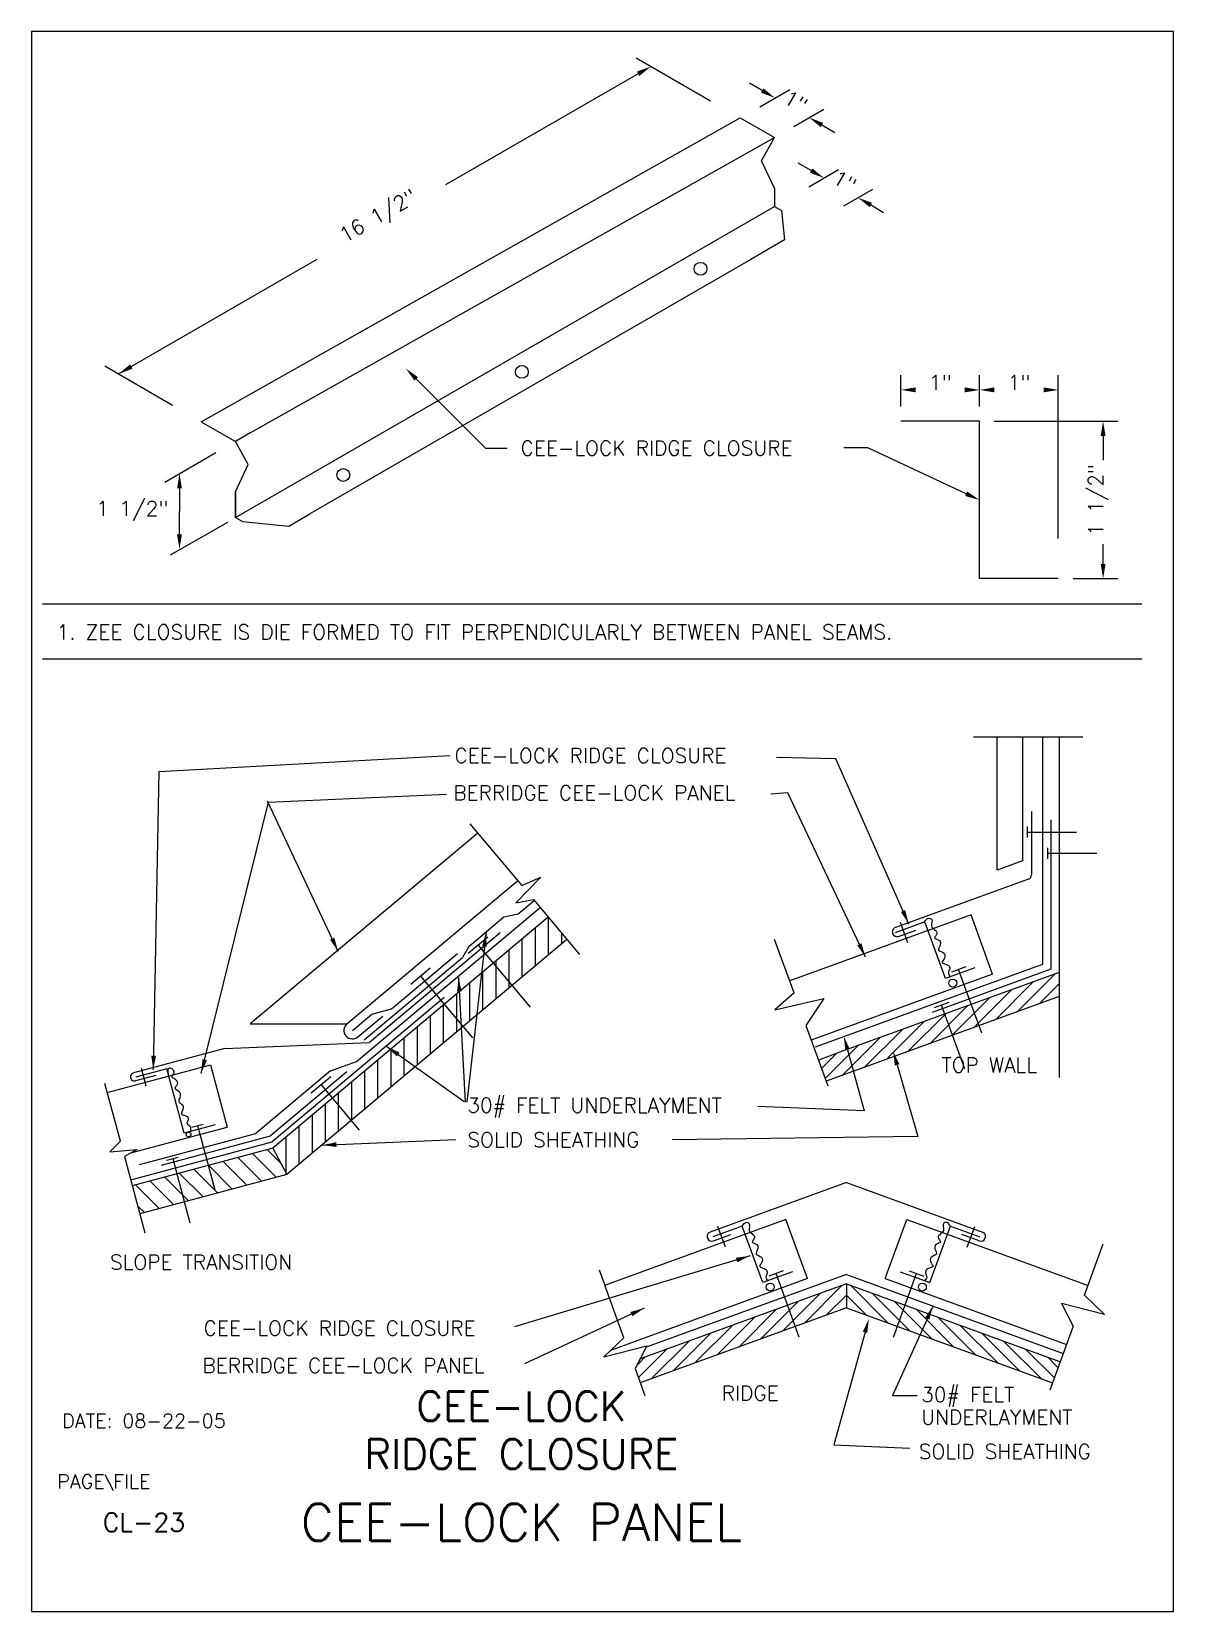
# Model space of a CAD drawing. Extents: x 2 to 31, y 0.9 to 41.1.
import ezdxf
from ezdxf.enums import TextEntityAlignment as Align

# ---------------------------------------------------------------- set-up
doc = ezdxf.new("R2010")
doc.units = 0
doc.header["$MEASUREMENT"] = 0
doc.layers.get('0').update_dxf_attribs({"linetype": 'CONTINUOUS'})
for name, color, linetype in [('BORDER', 7, 'CONTINUOUS'), ('CMP-FLSH', 7, 'CONTINUOUS'), ('DIM-TXT', 7, 'CONTINUOUS'), ('STRCTR', 7, 'CONTINUOUS')]:
    doc.layers.add(name, color=color, linetype=linetype)
doc.styles.add('ROMANS', font='romans', dxfattribs={"height": 0.375})
doc.dimstyles.get("Standard").update_dxf_attribs({"dimtxt": 0.18, "dimasz": 0.18, "dimexe": 0.18, "dimexo": 0.0625, "dimgap": 0.09, "dimtad": 0, "dimtih": 1, "dimtoh": 1, "dimdec": 4, "dimzin": 0, "dimtxsty": 'STANDARD', "dimcen": 0.09, "dimazin": 3, "dimtfac": 1, "dimtdec": 4, "dimtofl": 0, "dimtmove": 0, "dimatfit": 3, "dimtolj": 1, "dimtzin": 0})

# ---------------------------------------------------------------- blocks, each defined once
blk = doc.blocks.new('*X7')
at = {"color": 0, "linetype": 'CONTINUOUS'}
for p, q in [((17.875, 48.409), (17.875, 49.584)), ((18.281, 48.75), (18.281, 49.907)), ((17.469, 48.068), (17.469, 49.243)), ((18.688, 49.091), (18.688, 49.423)), ((16.656, 47.387), (16.656, 48.561)), ((17.062, 47.727), (17.062, 48.902)), ((16.25, 47.046), (16.25, 48.221)), ((15.438, 46.364), (15.438, 47.539)), ((15.844, 46.705), (15.844, 47.88)), ((15.031, 46.023), (15.031, 47.198)), ((14.219, 45.341), (14.219, 46.516)), ((14.625, 45.682), (14.625, 46.857)), ((13.812, 45), (13.812, 46.175)), ((13.406, 44.659), (13.406, 45.834)), ((12.594, 43.978), (12.594, 45.153)), ((13, 44.319), (13, 45.493)), ((12.188, 43.637), (12.188, 44.812)), ((11.375, 42.955), (11.375, 44.13)), ((11.781, 43.296), (11.781, 44.471)), ((10.969, 42.614), (10.969, 43.789)), ((10.156, 41.978), (10.156, 43.107)), ((10.562, 42.273), (10.562, 43.448)), ((9.75, 42.759), (9.75, 42.766))]:
    blk.add_line(p, q, dxfattribs=at)
blk = doc.blocks.new('*X8')
at = {"color": 0, "linetype": 'CONTINUOUS'}
for p, q in [((9.848, 41.859), (9.113, 42.594)), ((9.997, 42.285), (9.566, 42.716)), ((8.035, 41.374), (7.301, 42.109)), ((8.489, 41.495), (7.754, 42.23)), ((8.942, 41.616), (8.207, 42.351)), ((9.395, 41.738), (8.66, 42.473)), ((6.223, 40.888), (5.488, 41.623)), ((6.676, 41.009), (5.941, 41.744)), ((7.129, 41.131), (6.394, 41.866)), ((7.582, 41.252), (6.847, 41.987)), ((5.77, 40.767), (5.557, 40.979))]:
    blk.add_line(p, q, dxfattribs=at)

msp = doc.modelspace()

# ---------------------------------------------------------------- hatches: boundary and pattern name
h = msp.add_hatch()
h.set_pattern_fill('ANSI31', color=1, scale=2, style=0)
h.set_pattern_definition([(135, (33.3696, -2.10412), (0.1767767, 0.1767767), [])])
h.paths.add_polyline_path([(22.651, 8.644), (27.891, 6.737), (28.088, 7.277), (22.651, 9.256)])

# ---------------------------------------------------------------- linework, layer by layer
for p, q in [((20.499, 37.799), (20.822, 38.388)), ((20.822, 37.101), (20.499, 37.799)), ((7.128, 28.732), (20.822, 36.638)), ((21.002, 36.534), (21.082, 35.788)), ((7.452, 30.08), (7.128, 30.669)), ((7.128, 29.382), (7.452, 30.08)), ((7.128, 28.732), (7.128, 29.382)), ((7.128, 28.732), (7.128, 29.382)), ((7.308, 28.628), (8.484, 28.514))]:
    msp.add_line(p, q)
at = {"color": 1}
for p, q in [((27.246, 20.88), (27.246, 20.597)), ((27.246, 20.738), (28.5, 20.738)), ((27.761, 20.339), (27.761, 20.056)), ((27.761, 20.198), (29.015, 20.198)), ((27.372, 17.275), (21.858, 15.268)), ((28.06, 17.169), (22.623, 15.191)), ((27.846, 17.25), (24.83, 16.152)), ((26.439, 15.967), (27.401, 16.929)), ((26.995, 16.169), (27.957, 17.132)), ((27.55, 16.372), (28.06, 16.882)), ((28.06, 17.169), (28.06, 16.557)), ((28.06, 17.169), (28.06, 16.557)), ((28.06, 16.557), (22.82, 14.65)), ((25.327, 15.562), (26.289, 16.525)), ((25.883, 15.765), (26.845, 16.727)), ((28.06, 16.557), (28.06, 14.5)), ((24.215, 15.158), (25.177, 16.12)), ((24.771, 15.36), (25.733, 16.322)), ((23.103, 14.753), (24.066, 15.715)), ((23.659, 14.956), (24.622, 15.918)), ((22.117, 14.474), (22.954, 15.311)), ((22.548, 14.551), (23.51, 15.513)), ((22.022, 14.733), (22.398, 15.108)), ((22.651, 9.256), (17.414, 7.35)), ((22.651, 9.494), (17.565, 7.643)), ((22.651, 9.494), (28.164, 7.487)), ((22.651, 9.256), (28.088, 7.277)), ((22.651, 9.256), (22.651, 8.644)), ((22.651, 9.256), (22.651, 8.644)), ((21.029, 8.054), (21.991, 9.016)), ((21.585, 8.256), (22.547, 9.218)), ((22.141, 8.458), (22.651, 8.968)), ((22.651, 8.644), (17.41, 6.737)), ((19.917, 7.649), (20.879, 8.611)), ((20.473, 7.851), (21.435, 8.814)), ((22.651, 8.644), (27.891, 6.737)), ((18.805, 7.244), (19.768, 8.207)), ((19.361, 7.447), (20.324, 8.409)), ((17.694, 6.84), (18.656, 7.802)), ((18.249, 7.042), (19.212, 8.004)), ((17.325, 7.178), (17.544, 7.397)), ((17.364, 6.864), (18.1, 7.6))]:
    msp.add_line(p, q, dxfattribs=at)
at = {"color": 5}
msp.add_lwpolyline([(1.951, 0.93), (30.96, 0.93), (30.96, 41.084), (1.951, 41.084)], close=True, dxfattribs=at)
at = {"color": 3}
for points in [[(22.682, 15.203), (23.102, 13.653), (20.404, 13.76)], [(23.941, 14.823), (24.465, 13.002), (18.228, 12.913)], [(23.126, 8.024), (22.332, 5.166), (24.262, 5.077)]]:
    msp.add_lwpolyline(points, dxfattribs=at)
for centre in [(18.946, 35.055), (14.408, 32.435), (9.871, 29.815)]:
    msp.add_circle(centre, 0.163)
at = {"color": 1}
for centre, radius in [((25.356, 16.901), 0.101), ((5.938, 13.053), 0.06), ((20.719, 9.173), 0.101), ((24.582, 9.173), 0.101)]:
    msp.add_circle(centre, radius, dxfattribs=at)
msp.add_arc((5.707, 13.173), 0.293, 353.8437, 19.8524, dxfattribs=at)
for points in [[(24.64, 18.453), (24.749, 18.549), (24.811, 18.528), (24.818, 18.343), (24.914, 18.234), (24.955, 18.165), (24.893, 18.049), (25.017, 17.98), (25.037, 17.877), (24.996, 17.74), (25.133, 17.658), (25.133, 17.514), (25.085, 17.425), (25.243, 17.35), (25.277, 17.268), (25.243, 17.151), (25.305, 17.062)], [(5.426, 14.582), (5.453, 14.749), (5.529, 14.708), (5.555, 14.59), (5.51, 14.522), (5.59, 14.465), (5.654, 14.358), (5.639, 14.298), (5.59, 14.226), (5.711, 14.134), (5.726, 14.059), (5.704, 13.949), (5.688, 13.895), (5.791, 13.801), (5.802, 13.721), (5.768, 13.561), (5.878, 13.527), (5.928, 13.421), (5.897, 13.353), (5.973, 13.269)], [(20.003, 10.724), (20.113, 10.82), (20.174, 10.8), (20.181, 10.615), (20.277, 10.505), (20.318, 10.437), (20.257, 10.32), (20.38, 10.252), (20.401, 10.149), (20.36, 10.012), (20.497, 9.93), (20.497, 9.786), (20.449, 9.697), (20.606, 9.622), (20.641, 9.539), (20.606, 9.423), (20.668, 9.334)], [(25.298, 10.724), (25.189, 10.82), (25.127, 10.8), (25.12, 10.615), (25.024, 10.505), (24.983, 10.437), (25.045, 10.32), (24.921, 10.252), (24.901, 10.149), (24.942, 10.012), (24.805, 9.93), (24.805, 9.786), (24.853, 9.697), (24.695, 9.622), (24.661, 9.539), (24.695, 9.423), (24.633, 9.334)]]:
    msp.add_spline(points, degree=3, dxfattribs=at)
at = {"color": 3}
for points in [[(22.624, 15.188), (22.587, 15.551), (22.739, 15.219)], [(23.883, 14.806), (23.841, 15.169), (23.998, 14.839)], [(23.069, 8.04), (23.223, 8.371), (23.184, 8.008)]]:
    msp.add_solid(points, dxfattribs=at)
at = {"layer": 'BORDER', "color": 5, "linetype": 'CONTINUOUS'}
for p, q in [((2.227, 26.539), (30.161, 26.539)), ((2.227, 25.145), (30.161, 25.145))]:
    msp.add_line(p, q, dxfattribs=at)
at = {"layer": 'CMP-FLSH', "color": 1, "linetype": 'CONTINUOUS'}
for p, q in [((6.262, 31.169), (19.956, 38.888)), ((19.956, 38.888), (20.822, 38.388)), ((7.507, 30.888), (20.822, 38.388)), ((20.822, 37.101), (20.822, 36.638)), ((20.822, 36.638), (21.002, 36.534)), ((21.082, 35.788), (20.227, 35.294)), ((20.227, 35.294), (9.023, 28.825)), ((6.262, 31.169), (7.128, 30.669)), ((26.036, 31.179), (24.036, 31.179)), ((26.036, 27.179), (26.036, 31.179)), ((7.507, 30.888), (7.128, 30.669)), ((7.128, 29.382), (7.128, 28.732)), ((7.128, 29.382), (7.128, 28.732)), ((7.128, 28.732), (7.308, 28.628)), ((8.484, 28.514), (8.675, 28.625)), ((8.675, 28.625), (9.023, 28.825)), ((28.036, 27.179), (26.036, 27.179)), ((25.88, 23.159), (28.658, 23.159)), ((26.483, 19.774), (26.483, 23.159)), ((27.127, 23.159), (27.127, 20.009)), ((27.637, 23.159), (27.637, 17.371)), ((28.06, 23.159), (28.06, 17.169)), ((27.356, 21.264), (27.356, 19.656)), ((27.846, 21.053), (27.846, 17.25)), ((13.285, 20.712), (7.508, 15.864)), ((27.127, 20.009), (26.483, 19.774)), ((9.963, 15.864), (14.299, 19.503)), ((27.277, 19.543), (23.898, 18.313)), ((14.311, 18.656), (14.721, 19)), ((10.207, 14.908), (14.871, 18.821)), ((13.058, 17.833), (13.951, 18.582)), ((13.951, 18.582), (14.311, 18.656)), ((25.819, 18.632), (21.213, 16.956)), ((26.366, 17.129), (25.819, 18.632)), ((13.859, 18.177), (10.532, 15.386)), ((13.046, 17.659), (13.54, 18.074)), ((23.826, 18.16), (23.826, 18.159)), ((24.644, 18.453), (23.892, 18.179)), ((23.98, 18.088), (24.42, 18.248)), ((24.216, 17.919), (24.025, 18.444)), ((25.167, 17.016), (24.644, 18.453)), ((13.058, 17.833), (12.898, 17.55)), ((21.323, 16.654), (20.829, 18.012)), ((10.403, 15.457), (12.898, 17.55)), ((11.095, 16.245), (12.771, 17.651)), ((11.582, 16.872), (12.076, 17.286)), ((25.919, 17.289), (25.167, 17.016)), ((25.687, 17.314), (25.319, 17.18)), ((27.637, 17.371), (27.372, 17.275)), ((26.366, 17.129), (21.76, 15.452)), ((26.091, 15.631), (25.503, 17.247)), ((12.436, 16.533), (8.061, 12.862)), ((21.323, 16.654), (20.834, 16.216)), ((20.834, 16.216), (22.081, 16.508)), ((22.081, 16.508), (21.625, 15.824)), ((10.103, 15.697), (10.597, 16.112)), ((10.597, 16.112), (11.095, 16.245)), ((25.253, 16.406), (24.885, 16.272)), ((25.658, 14.722), (25.069, 16.339)), ((7.508, 15.864), (9.963, 15.864)), ((10.243, 15.53), (10.872, 16.057)), ((21.625, 15.824), (22.183, 14.291)), ((6.86, 15.237), (10.532, 15.386)), ((6.86, 15.237), (4.539, 14.615)), ((9.547, 14.671), (10.207, 14.908)), ((22.623, 15.191), (21.945, 14.944)), ((3.874, 14.122), (6.493, 14.824)), ((5.104, 14.555), (4.592, 14.418)), ((5.388, 14.723), (4.596, 14.511)), ((4.859, 14.282), (4.739, 14.73)), ((5.827, 13.086), (5.388, 14.723)), ((6.493, 14.824), (6.918, 13.239)), ((9.547, 14.671), (7.651, 13.081)), ((9.96, 14.643), (8.019, 13.015)), ((9.058, 14.108), (9.552, 14.523)), ((22.82, 14.65), (22.142, 14.403)), ((6.619, 13.298), (5.827, 13.086)), ((6.31, 13.306), (6.01, 13.226)), ((6.614, 11.633), (6.176, 13.27)), ((4.47, 11.899), (8.061, 12.862)), ((4.473, 12.584), (6.918, 13.239)), ((4.695, 12.289), (7.651, 13.081)), ((5.254, 12.274), (8.019, 13.015)), ((5.678, 12.468), (5.378, 12.387)), ((5.982, 10.795), (5.544, 12.432)), ((22.651, 11.832), (19.193, 10.573)), ((22.651, 11.832), (26.109, 10.573)), ((21.114, 10.892), (16.508, 9.216)), ((21.661, 9.389), (21.114, 10.892)), ((23.641, 9.389), (24.188, 10.892)), ((24.188, 10.892), (28.793, 9.216)), ((20.008, 10.724), (19.256, 10.451)), ((19.275, 10.348), (19.715, 10.508)), ((19.579, 10.191), (19.388, 10.715)), ((20.531, 9.287), (20.008, 10.724)), ((24.771, 9.287), (25.294, 10.724)), ((25.294, 10.724), (26.046, 10.451)), ((26.026, 10.348), (25.587, 10.508)), ((25.722, 10.191), (25.913, 10.715)), ((19.121, 10.419), (19.121, 10.419)), ((26.18, 10.419), (26.18, 10.419)), ((28.702, 8.964), (29.178, 10.272)), ((16.372, 9.608), (16.522, 9.195)), ((21.661, 9.389), (16.661, 7.562)), ((21.282, 9.561), (20.531, 9.287)), ((21.05, 9.586), (20.682, 9.452)), ((21.455, 7.902), (20.866, 9.519)), ((23.641, 9.389), (28.246, 7.712)), ((23.847, 7.902), (24.435, 9.519)), ((24.019, 9.561), (24.771, 9.287)), ((24.251, 9.586), (24.619, 9.452)), ((16.999, 7.886), (16.522, 9.195)), ((16.6, 8.964), (16.6, 8.964)), ((28.702, 8.964), (29.21, 8.476)), ((28.702, 8.964), (28.702, 8.964)), ((29.21, 8.476), (28.116, 8.757)), ((28.116, 8.757), (28.416, 8.178)), ((28.416, 8.178), (27.824, 6.551)), ((16.999, 7.886), (16.49, 7.398)), ((16.49, 7.398), (17.584, 7.68)), ((17.584, 7.68), (17.285, 7.1)), ((17.285, 7.1), (17.533, 6.417))]:
    msp.add_line(p, q, dxfattribs=at)
for centre, radius, start, end in [((27.236, 19.656), 0.12, 290.0008, 359.9998), ((23.939, 18.201), 0.12, 109.9995, 200.0006), ((23.939, 18.2), 0.12, 200.0002, 289.9996), ((10.103, 15.697), 0.218, 130, 310), ((4.565, 14.516), 0.102, 104.9999, 284.9999), ((19.234, 10.46), 0.12, 109.9995, 200.0006), ((26.068, 10.46), 0.12, 339.9994, 70.0005), ((19.234, 10.46), 0.12, 200, 289.9992), ((26.068, 10.46), 0.12, 250.0004, 339.9998)]:
    msp.add_arc(centre, radius, start, end, dxfattribs=at)
at = {"layer": 'DIM-TXT', "color": 3, "linetype": 'CONTINUOUS'}
for p, q in [((17.311, 40.415), (19.197, 39.326)), ((17.362, 40.011), (12.471, 37.187)), ((20.515, 39.585), (20.19, 39.773)), ((20.451, 39.174), (21.214, 39.614)), ((21.317, 38.674), (22.08, 39.114)), ((22.03, 38.71), (22.355, 38.523)), ((21.756, 37.552), (21.431, 37.739)), ((21.696, 37.142), (22.455, 37.581)), ((22.589, 36.658), (23.321, 37.081)), ((23.271, 36.677), (23.596, 36.489)), ((4.16, 32.383), (9.208, 35.303)), ((3.809, 32.586), (5.528, 31.593)), ((11.725, 32.254), (13.485, 30.499)), ((24.036, 31.554), (24.036, 32.352)), ((26.036, 31.554), (26.036, 32.352)), ((28.036, 28.204), (28.036, 32.352)), ((26.411, 31.179), (29.549, 31.179)), ((29.174, 30.804), (29.174, 30.192)), ((5.333, 29.633), (6.636, 30.385)), ((13.485, 30.499), (14.035, 30.499)), ((23.2, 30.506), (22.587, 30.506)), ((25.696, 29.338), (23.2, 30.506)), ((5.708, 29.474), (5.708, 28.889)), ((5.484, 27.782), (6.933, 28.619)), ((5.708, 28.304), (5.708, 28.889)), ((29.174, 27.554), (29.174, 28.058)), ((28.411, 27.179), (29.549, 27.179))]:
    msp.add_line(p, q, dxfattribs=at)
for points in [[(17.33, 40.065), (17.393, 39.957), (17.686, 40.198)], [(20.546, 39.639), (20.483, 39.531), (20.839, 39.398)], [(22.061, 38.764), (21.999, 38.656), (21.705, 38.898)], [(21.787, 37.606), (21.724, 37.498), (22.08, 37.364)], [(23.302, 36.731), (23.24, 36.623), (22.946, 36.864)], [(4.453, 32.625), (4.516, 32.516), (4.16, 32.383)], [(11.681, 32.21), (11.769, 32.299), (11.46, 32.519)], [(24.411, 32.04), (24.411, 31.915), (24.036, 31.977)], [(25.661, 32.04), (25.661, 31.915), (26.036, 31.977)], [(26.411, 32.04), (26.411, 31.915), (26.036, 31.977)], [(27.661, 32.04), (27.661, 31.915), (28.036, 31.977)], [(29.112, 30.804), (29.237, 30.804), (29.174, 31.179)], [(5.646, 29.474), (5.771, 29.474), (5.708, 29.849)], [(25.722, 29.394), (25.669, 29.281), (26.036, 29.179)], [(5.646, 28.304), (5.771, 28.304), (5.708, 27.929)], [(29.112, 27.554), (29.237, 27.554), (29.174, 27.179)]]:
    msp.add_solid(points, dxfattribs=at)
at = {"layer": 'STRCTR', "color": 1, "linetype": 'CONTINUOUS'}
for p, q in [((13.084, 20.951), (14.405, 19.377)), ((14.891, 19.593), (14.254, 18.939)), ((14.405, 19.377), (14.891, 19.593)), ((14.254, 18.939), (14.699, 19.026)), ((14.699, 19.026), (15.874, 17.626)), ((15.078, 18.575), (8.084, 12.706)), ((15.552, 18.009), (8.433, 12.035)), ((13.293, 17.866), (14.614, 16.292)), ((11.829, 17.079), (13.15, 15.505)), ((4.207, 12.881), (3.812, 14.352)), ((9.305, 14.315), (10.271, 13.164)), ((4.207, 12.881), (3.937, 12.613)), ((3.937, 12.613), (4.63, 12.672)), ((4.63, 12.672), (4.311, 12.493)), ((4.311, 12.493), (4.829, 10.556)), ((8.084, 12.706), (4.51, 11.749)), ((8.084, 12.706), (8.433, 12.035)), ((8.433, 12.035), (4.701, 11.035))]:
    msp.add_line(p, q, dxfattribs=at)

# ---------------------------------------------------------------- block references
at = {"layer": 'STRCTR', "color": 1, "linetype": 'CONTINUOUS', "xscale": 0.8204379856161548, "yscale": 0.8204379856161548, "zscale": 0.8204379856161548}
for name in ['*X7', '*X8']:
    msp.add_blockref(name, (0.086, -22.379), dxfattribs=at)

# ---------------------------------------------------------------- texts
at = {"layer": 'BORDER', "color": 3, "linetype": 'CONTINUOUS', "style": 'ROMANS'}
for s, p in [('CEE-LOCK', (14.396, 5.77)), ('RIDGE CLOSURE', (14.396, 4.556))]:
    msp.add_text(s, height=0.75, dxfattribs=at).set_placement(p, align=Align.CENTER)
msp.add_text('DATE: 08-22-05', height=0.35663, dxfattribs=at).set_placement((4.805, 5.772), align=Align.MIDDLE)
msp.add_text('PAGE\\FILE', height=0.3566, dxfattribs=at).set_placement((2.602, 4.056))
at = {"layer": 'BORDER', "color": 5, "style": 'ROMANS'}
msp.add_text('CEE-LOCK PANEL', height=0.9375, dxfattribs=at).set_placement((14.396, 3.194), align=Align.MIDDLE)
at = {"layer": 'BORDER', "color": 2, "linetype": 'CONTINUOUS', "style": 'ROMANS'}
msp.add_text('CL-23', height=0.4688, dxfattribs=at).set_placement((4.805, 3.194), align=Align.MIDDLE)
at = {"layer": 'DIM-TXT', "color": 3, "linetype": 'CONTINUOUS', "style": 'ROMANS'}
for s, rotation, p in [('1"', 330, (21.272, 39.148)), ('1"', 330, (22.513, 37.114)), ('16 1/2"', 30, (10.839, 36.245)), ('1 1/2"', 90, (29.174, 29.179))]:
    msp.add_text(s, height=0.375, rotation=rotation, dxfattribs=at).set_placement(p, align=Align.CENTER)
for s, p in [('1"', (25.036, 31.977)), ('1"', (27.036, 31.977)), ('1 1/2"', (4.512, 28.774))]:
    msp.add_text(s, height=0.375, dxfattribs=at).set_placement(p, align=Align.CENTER)
for s, p in [('CEE-LOCK RIDGE CLOSURE', (14.373, 30.311)), ('1. ZEE CLOSURE IS DIE FORMED TO FIT PERPENDICULARLY BETWEEN PANEL SEAMS.', (2.587, 25.635)), ('CEE-LOCK RIDGE CLOSURE', (12.694, 22.494)), ('BERRIDGE CEE-LOCK PANEL', (12.664, 21.547)), ('30# FELT UNDERLAYMENT', (13.022, 13.606)), ('SOLID SHEATHING', (13.022, 12.73)), ('CEE-LOCK RIDGE CLOSURE', (6.32, 7.94)), ('BERRIDGE CEE-LOCK PANEL', (6.29, 6.993)), ('30# FELT', (24.553, 6.253)), ('UNDERLAYMENT', (24.553, 5.681)), ('SOLID SHEATHING', (24.492, 4.805))]:
    msp.add_text(s, height=0.375, dxfattribs=at).set_placement(p)
at = {"layer": 'DIM-TXT', "color": 4, "linetype": 'CONTINUOUS', "style": 'ROMANS'}
for s, p in [('TOP WALL', (26.281, 14.63)), ('SLOPE TRANSITION', (6.255, 9.619)), ('RIDGE', (20.209, 6.291))]:
    msp.add_text(s, height=0.375, dxfattribs=at).set_placement(p, align=Align.CENTER)

# ---------------------------------------------------------------- leaders
at = {"color": 3}
for points in [[(5.044, 14.692), (5.189, 22.281), (12.581, 22.686)], [(24.238, 18.401), (22.382, 22.601), (20.875, 22.63)], [(6.261, 14.605), (7.972, 21.499), (12.494, 21.702)], [(23.136, 17.561), (21.165, 21.732), (20.73, 21.703)], [(9.74, 17.704), (7.943, 21.528)], [(13.496, 18.19), (13.006, 13.877)], [(12.8, 17.044), (12.967, 13.877)], [(10.97, 15.293), (12.942, 13.89)], [(9.334, 12.78), (12.726, 12.925)], [(20.206, 9.967), (14.223, 8.166)], [(17.517, 8.638), (14.474, 7.221)], [(24.853, 8.7), (23.826, 6.414), (24.448, 6.414)]]:
    msp.add_leader(points, dimstyle='STANDARD', override={"dimasz": 0.36}, dxfattribs=at)

doc.saveas('drawing.dxf')
